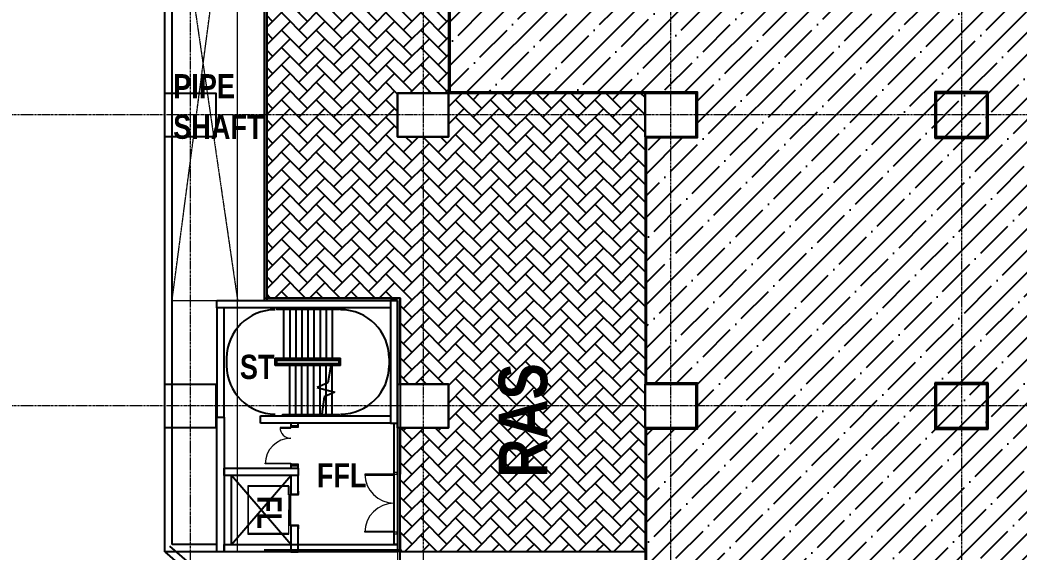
# Model space of a CAD drawing. Extents: x -15449 to 568150, y -1239737 to 53667.
# Drawn here: x 212507 to 253699, y -247823 to -225887 of the extents above; entities that cross this region are included whole.
import ezdxf

# ---------------------------------------------------------------- set-up
doc = ezdxf.new("R2010")
doc.units = 0
doc.header["$LTSCALE"] = 8
doc.linetypes.add('HIDDEN', pattern=[0.375, 0.25, -0.125])
doc.linetypes.add('IDA - Grid Line', pattern=[3500, 2000, -500, 500, -500])
doc.layers.get('0').update_dxf_attribs({"color": 1, "linetype": 'CONTINUOUS'})
for name, color, linetype in [('0-格栅板', 90, 'CONTINUOUS'), ('000_CTCI_CSA', 7, 'CONTINUOUS'), ('高架地板', 241, 'CONTINUOUS')]:
    doc.layers.add(name, color=color, linetype=linetype)
doc.layers.add('A-_ANOTGRID_E', color=7, linetype='CONTINUOUS', lineweight=9)
doc.layers.add('A-_DOOR----_E', color=7, linetype='CONTINUOUS', lineweight=9)
for name, color, linetype, lineweight, true_color in [('A-_RALG----_E1-1', 4, 'CONTINUOUS', 9, 0x00ffff), ('A-_RALG----_E3-1', 4, 'CONTINUOUS', 9, 0x00ffff), ('Block - Cargo Lift_dwg', 7, 'CONTINUOUS', 9, 0x767676)]:
    doc.layers.add(name, color=color, linetype=linetype, lineweight=lineweight, true_color=true_color)
doc.styles.add('Site Area', font='arial.ttf', dxfattribs={"width": 0.8})

# ---------------------------------------------------------------- blocks, each defined once
blk = doc.blocks.new('column grid')
at = {"color": 252, "elevation": 0}
for points in [[(-80254.4, -34338.8), (-78154.4, -34338.8), (-78154.4, -36138.8), (-80254.4, -36138.8)], [(-70654.4, -34339.2), (-68554.4, -34339.2), (-68554.4, -36139.2), (-70654.4, -36139.2)], [(-60454.4, -34338.8), (-58354.4, -34338.8), (-58354.4, -36138.8), (-60454.4, -36138.8)], [(-48454.4, -34339.3), (-46354.4, -34339.3), (-46354.4, -36139.3), (-48454.4, -36139.3)], [(-80254.4, -46338.8), (-78154.4, -46338.8), (-78154.4, -48138.8), (-80254.4, -48138.8)], [(-70654.4, -46339.2), (-68554.4, -46339.2), (-68554.4, -48139.2), (-70654.4, -48139.2)], [(-60454.4, -46338.8), (-58354.4, -46338.8), (-58354.4, -48138.8), (-60454.4, -48138.8)], [(-48454.4, -46339.3), (-46354.4, -46339.3), (-46354.4, -48139.3), (-48454.4, -48139.3)]]:
    blk.add_lwpolyline(points, close=True, dxfattribs=at)
at = {"layer": 'A-_ANOTGRID_E', "color": 8, "linetype": 'IDA - Grid Line', "ltscale": 0.005, "true_color": 0x808080}
for p, q in [((-79204.4, 9427, 0), (-79204.4, -120414.2, 0)), ((-69604.4, 9427, 0), (-69604.4, -120414.2, 0)), ((-59404.4, 9427, 0), (-59404.4, -120414.2, 0)), ((-47404.4, 9427, 0), (-47404.4, -120414.2, 0)), ((29680.4, -35238.8, 0), (-104784.6, -35238.8, 0)), ((29680.4, -47238.8, 0), (-104784.6, -47238.8, 0))]:
    blk.add_line(p, q, dxfattribs=at)
blk = doc.blocks.new('CTCI_Building Footprint and Grid')
at = {"color": 8}
for p, q in [((1909547, -909223, 0), (1909547, -908923, 0)), ((1909547, -908923, 0), (1916697, -908923, 0)), ((1916697, -908923, 0), (1916697, -909223, 0)), ((1916997, -908923, 0), (1916697, -908923, 0)), ((1916697, -908923, 0), (1916697, -913983, 0)), ((1916997, -913983, 0), (1916997, -908923, 0)), ((1909847, -909223, 0), (1909547, -909223, 0)), ((1909547, -909223, 0), (1909547, -913733, 0)), ((1916697, -909223, 0), (1909547, -909223, 0)), ((1909847, -913733, 0), (1909847, -909223, 0)), ((1912297, -909223, 0), (1912297, -909263, 0)), ((1912297, -909303, 0), (1912297, -911303, 0)), ((1912547, -909223, 0), (1912547, -909263, 0)), ((1912547, -909303, 0), (1912547, -911303, 0)), ((1912797, -909223, 0), (1912797, -909263, 0)), ((1912797, -909303, 0), (1912797, -911303, 0)), ((1913047, -909223, 0), (1913047, -909263, 0)), ((1913047, -909303, 0), (1913047, -911303, 0)), ((1913297, -909223, 0), (1913297, -909263, 0)), ((1913297, -909303, 0), (1913297, -911303, 0)), ((1913547, -909223, 0), (1913547, -909263, 0)), ((1913547, -909303, 0), (1913547, -911303, 0)), ((1913797, -909223, 0), (1913797, -909263, 0)), ((1913797, -909303, 0), (1913797, -911303, 0)), ((1914047, -909223, 0), (1914047, -909263, 0)), ((1914047, -909303, 0), (1914047, -911303, 0)), ((1914297, -909223, 0), (1914297, -909263, 0)), ((1914297, -909303, 0), (1914297, -911303, 0)), ((1909947, -911303, 0), (1909947, -911603, 0)), ((1911947, -911303, 0), (1911947, -911603, 0)), ((1911947, -911603, 0), (1911947, -911303, 0)), ((1914647, -911603, 0), (1914647, -911303, 0)), ((1916647, -911303, 0), (1916647, -911603, 0)), ((1912547, -913603, 0), (1912547, -911603, 0)), ((1912797, -913603, 0), (1912797, -911603, 0)), ((1913047, -913603, 0), (1913047, -911603, 0)), ((1913297, -913603, 0), (1913297, -911603, 0)), ((1913547, -913603, 0), (1913547, -911603, 0)), ((1913797, -913603, 0), (1913797, -911603, 0)), ((1914047, -913603, 0), (1914047, -911603, 0)), ((1914248, -911603, 0), (1914124, -912313, 0)), ((1914297, -913603, 0), (1914297, -911603, 0)), ((1914124, -912313, 0), (1913685, -912506, 0)), ((1913685, -912506, 0), (1914409, -912700, 0)), ((1913797, -912536, 0), (1913797, -912457, 0)), ((1914409, -912700, 0), (1913969, -912893, 0)), ((1914047, -912859, 0), (1914047, -912603, 0)), ((1914297, -912749, 0), (1914297, -912670, 0)), ((1913969, -912893, 0), (1913867, -913603, 0)), ((1912547, -913683, 0), (1912547, -913643, 0)), ((1912797, -913683, 0), (1912797, -913643, 0)), ((1913047, -913683, 0), (1913047, -913643, 0)), ((1913297, -913683, 0), (1913297, -913643, 0)), ((1913547, -913683, 0), (1913547, -913643, 0)), ((1913797, -913683, 0), (1913797, -913643, 0)), ((1913857, -913643, 0), (1913846, -913683, 0)), ((1914047, -913683, 0), (1914047, -913643, 0)), ((1914297, -913683, 0), (1914297, -913643, 0)), ((1909547, -913733, 0), (1909847, -913733, 0)), ((1911347, -913983, 0), (1911347, -913683, 0)), ((1911347, -913683, 0), (1916697, -913683, 0)), ((1916697, -913983, 0), (1911347, -913983, 0)), ((1912897, -913983, 0), (1912597, -913983, 0)), ((1912597, -913983, 0), (1912597, -914083, 0)), ((1912897, -914083, 0), (1912897, -913983, 0)), ((1916697, -913683, 0), (1916697, -913983, 0)), ((1916697, -913983, 0), (1916997, -913983, 0)), ((1916847, -918983, 0), (1916847, -913983, 0)), ((1916847, -913983, 0), (1916997, -913983, 0)), ((1916997, -913983, 0), (1916997, -918983, 0)), ((1912597, -914083, 0), (1912897, -914083, 0)), ((1909847, -916133, 0), (1909847, -915833, 0)), ((1909847, -915833, 0), (1912897, -915833, 0)), ((1912897, -915733, 0), (1912597, -915733, 0)), ((1912597, -915733, 0), (1912597, -915833, 0)), ((1912597, -915833, 0), (1912897, -915833, 0)), ((1912897, -915833, 0), (1912897, -915733, 0)), ((1912897, -915833, 0), (1912897, -916133, 0)), ((1909847, -916133, 0), (1909847, -918983, 0)), ((1910147, -916133, 0), (1909847, -916133, 0)), ((1912897, -916133, 0), (1909847, -916133, 0)), ((1912597, -918983, 0), (1910147, -916133, 0)), ((1910147, -918983, 0), (1912597, -916133, 0)), ((1910147, -918983, 0), (1910147, -916133, 0)), ((1912597, -916133, 0), (1912597, -916908, 0)), ((1912897, -916133, 0), (1912597, -916133, 0)), ((1912897, -916908, 0), (1912897, -916133, 0)), ((1912597, -916908, 0), (1912897, -916908, 0)), ((1912597, -918208, 0), (1912597, -919283, 0)), ((1912897, -918208, 0), (1912597, -918208, 0)), ((1912897, -919283, 0), (1912897, -918208, 0)), ((1909847, -918983, 0), (1910147, -918983, 0)), ((1909847, -919283, 0), (1909847, -918983, 0)), ((1909847, -918983, 0), (1912596, -918983, 0)), ((1909847, -919283, 0), (1909847, -918983, 0)), ((1909847, -918983, 0), (1916997, -918983, 0)), ((1912596, -918983, 0), (1912596, -919283, 0)), ((1916997, -918983, 0), (1916847, -918983, 0)), ((1916997, -918983, 0), (1916997, -919283, 0)), ((1912596, -919283, 0), (1909847, -919283, 0)), ((1916997, -919283, 0), (1909847, -919283, 0)), ((1912597, -919283, 0), (1912897, -919283, 0))]:
    blk.add_line(p, q, dxfattribs=at)
for centre, start, end in [((1911947, -911303, 0), 90, 180), ((1914647, -911303, 0), 0, 90), ((1911947, -911603, 0), 180, 270), ((1914647, -911603, 0), 270, 0)]:
    blk.add_arc(centre, 2000, start, end, dxfattribs=at)
at = {"layer": '000_CTCI_CSA', "color": 8}
for p, q in [((1907397, -919283, 0), (1907397, -876372, 0)), ((1907697, -918983, 0), (1907697, -876672, 0)), ((1909547, -918983, 0), (1907697, -918983, 0)), ((1909547, -919283, 0), (1907397, -919283, 0))]:
    blk.add_line(p, q, dxfattribs=at)
at = {"layer": '000_CTCI_CSA', "color": 8, "ltscale": 0.1}
for p, q in [((1909547, -913733, 0), (1909847, -913733, 0)), ((1909547, -919283, 0), (1909547, -913733, 0)), ((1909847, -913733, 0), (1909847, -919283, 0)), ((1907397, -919283, 0), (1927196, -936373, 0)), ((1907593, -919055, 0), (1927654, -936372, 0)), ((1909847, -919283, 0), (1909547, -919283, 0))]:
    blk.add_line(p, q, dxfattribs=at)
at = {"layer": 'A-_DOOR----_E', "color": 8}
for p, q in [((1912597, -914153, 0), (1912147, -914153, 0)), ((1912147, -914153, 0), (1912147, -914185, 0)), ((1912147, -914185, 0), (1912597, -914185, 0)), ((1912597, -914083, 0), (1912897, -914083, 0)), ((1912597, -914153, 0), (1912597, -914083, 0)), ((1912597, -914185, 0), (1912597, -914153, 0)), ((1912897, -914153, 0), (1912597, -914153, 0)), ((1912897, -914083, 0), (1912897, -914153, 0)), ((1911537, -915631, 0), (1912597, -915631, 0)), ((1911537, -915663, 0), (1911537, -915631, 0)), ((1912597, -915663, 0), (1911537, -915663, 0)), ((1912597, -915631, 0), (1912597, -915663, 0)), ((1912597, -915663, 0), (1912897, -915663, 0)), ((1912597, -915733, 0), (1912597, -915663, 0)), ((1912897, -915663, 0), (1912897, -915733, 0)), ((1912897, -915733, 0), (1912597, -915733, 0)), ((1916847, -916078, 0), (1915647, -916078, 0)), ((1915647, -916078, 0), (1915647, -916123, 0)), ((1916847, -916018, 0), (1916847, -916078, 0)), ((1916972, -916018, 0), (1916847, -916018, 0)), ((1916847, -916123, 0), (1916847, -916078, 0)), ((1916847, -916078, 0), (1916972, -916078, 0)), ((1916972, -916078, 0), (1916972, -916018, 0)), ((1915647, -916123, 0), (1916847, -916123, 0)), ((1910817, -916558, 0), (1910817, -918558, 0)), ((1912517, -916558, 0), (1910817, -916558, 0)), ((1910842, -918533, 0), (1910842, -916583, 0)), ((1910842, -916583, 0), (1912492, -916583, 0)), ((1912492, -916928, 0), (1912492, -916583, 0)), ((1912517, -916928, 0), (1912492, -916928, 0)), ((1912517, -916928, 0), (1912517, -916558, 0)), ((1912517, -916583, 0), (1912517, -916928, 0)), ((1912517, -916908, 0), (1912517, -917558, 0)), ((1912542, -917558, 0), (1912542, -916908, 0)), ((1912557, -917556, 0), (1912557, -916908, 0)), ((1912592, -916828, 0), (1912582, -916828, 0)), ((1912582, -916828, 0), (1912582, -918288, 0)), ((1912582, -916908, 0), (1912582, -917556, 0)), ((1912597, -916828, 0), (1912592, -916828, 0)), ((1912592, -916828, 0), (1912592, -916928, 0)), ((1912592, -916928, 0), (1912912, -916928, 0)), ((1912597, -918188, 0), (1912597, -916928, 0)), ((1912912, -916778, 0), (1912897, -916778, 0)), ((1912897, -916778, 0), (1912912, -916778, 0)), ((1912917, -916923, 0), (1912917, -916783, 0)), ((1912517, -918208, 0), (1912517, -917558, 0)), ((1912542, -917558, 0), (1912542, -918208, 0)), ((1912557, -918208, 0), (1912557, -917560, 0)), ((1912582, -917560, 0), (1912582, -918208, 0)), ((1910817, -918558, 0), (1912517, -918558, 0)), ((1912492, -918533, 0), (1910842, -918533, 0)), ((1912492, -918188, 0), (1912492, -918533, 0)), ((1912517, -918188, 0), (1912492, -918188, 0)), ((1912517, -918558, 0), (1912517, -918188, 0)), ((1912582, -918288, 0), (1912592, -918288, 0)), ((1912912, -918188, 0), (1912592, -918188, 0)), ((1912592, -918188, 0), (1912592, -918288, 0)), ((1912592, -918288, 0), (1912597, -918288, 0)), ((1912897, -918338, 0), (1912912, -918338, 0)), ((1912912, -918338, 0), (1912897, -918338, 0)), ((1912917, -918333, 0), (1912917, -918193, 0)), ((1915647, -918433, 0), (1916847, -918433, 0)), ((1915647, -918478, 0), (1915647, -918433, 0)), ((1916847, -918478, 0), (1915647, -918478, 0)), ((1916847, -918433, 0), (1916847, -918478, 0)), ((1916847, -918478, 0), (1916847, -918538, 0)), ((1916972, -918478, 0), (1916847, -918478, 0)), ((1916847, -918538, 0), (1916972, -918538, 0)), ((1916972, -918538, 0), (1916972, -918478, 0))]:
    blk.add_line(p, q, dxfattribs=at)
for centre, radius, start, end in [((1912597, -914153, 0), 450, 180, 270), ((1912597, -914153, 0), 450, 180, 270), ((1912597, -915663, 0), 1060, 90, 180), ((1912597, -915663, 0), 1060, 90, 180), ((1916847, -916078, 0), 1200, 180, 270), ((1916847, -916078, 0), 1200, 180, 270), ((1912912, -916783, 0), 5, 0, 90), ((1912912, -916783, 0), 5, 15, 90), ((1912912, -916923, 0), 5, 270, 0), ((1916847, -918478, 0), 1200, 90, 180), ((1916847, -918478, 0), 1200, 90, 180), ((1912912, -918193, 0), 5, 0, 90), ((1912912, -918333, 0), 5, 270, 0), ((1912912, -918333, 0), 5, 270, 345)]:
    blk.add_arc(centre, radius, start, end, dxfattribs=at)
at = {"layer": 'A-_RALG----_E1-1', "color": 8}
for p, q in [((1911998, -909263, 0), (1911998, -909303, 0)), ((1912298, -909263, 0), (1911998, -909263, 0)), ((1912298, -909303, 0), (1911998, -909303, 0)), ((1914548, -909263, 0), (1912298, -909263, 0)), ((1914548, -909303, 0), (1912298, -909303, 0)), ((1914598, -909263, 0), (1914548, -909263, 0)), ((1914598, -909303, 0), (1914548, -909303, 0)), ((1914598, -909263, 0), (1914598, -909303, 0)), ((1911977, -911333, 0), (1912297, -911333, 0)), ((1911977, -911573, 0), (1911977, -911333, 0)), ((1911977, -911333, 0), (1911977, -911573, 0)), ((1912297, -911333, 0), (1911977, -911333, 0)), ((1911977, -911333, 0), (1912297, -911333, 0)), ((1911977, -911573, 0), (1911977, -911333, 0)), ((1911977, -911333, 0), (1911977, -911573, 0)), ((1912297, -911333, 0), (1911977, -911333, 0)), ((1912297, -911573, 0), (1911977, -911573, 0)), ((1911977, -911573, 0), (1912297, -911573, 0)), ((1912297, -911573, 0), (1911977, -911573, 0)), ((1911977, -911573, 0), (1912297, -911573, 0)), ((1912297, -911373, 0), (1912017, -911373, 0)), ((1912017, -911373, 0), (1912017, -911533, 0)), ((1912017, -911373, 0), (1912017, -911533, 0)), ((1912297, -911373, 0), (1912017, -911373, 0)), ((1912297, -911373, 0), (1912017, -911373, 0)), ((1912017, -911373, 0), (1912017, -911533, 0)), ((1912017, -911373, 0), (1912017, -911533, 0)), ((1912297, -911373, 0), (1912017, -911373, 0)), ((1912017, -911533, 0), (1912297, -911533, 0)), ((1912017, -911533, 0), (1912297, -911533, 0)), ((1912017, -911533, 0), (1912297, -911533, 0)), ((1912017, -911533, 0), (1912297, -911533, 0)), ((1912297, -911333, 0), (1914285, -911333, 0)), ((1912297, -911333, 0), (1912297, -911373, 0)), ((1914547, -911333, 0), (1912297, -911333, 0)), ((1912297, -911333, 0), (1912297, -911373, 0)), ((1912297, -911333, 0), (1912297, -911373, 0)), ((1912297, -911358, 0), (1912297, -911353, 0)), ((1912297, -911358, 0), (1912297, -911353, 0)), ((1914285, -911373, 0), (1912297, -911373, 0)), ((1914547, -911373, 0), (1912297, -911373, 0)), ((1912297, -911533, 0), (1914248, -911533, 0)), ((1912297, -911533, 0), (1914248, -911533, 0)), ((1912297, -911573, 0), (1914248, -911573, 0)), ((1912297, -911573, 0), (1914248, -911573, 0)), ((1912303, -911533, 0), (1912689, -911533, 0)), ((1912303, -911533, 0), (1912689, -911533, 0)), ((1912689, -911573, 0), (1912303, -911573, 0)), ((1912689, -911573, 0), (1912303, -911573, 0)), ((1912654, -911555, 0), (1912654, -911551, 0)), ((1912654, -911555, 0), (1912654, -911551, 0)), ((1914248, -911533, 0), (1914297, -911533, 0)), ((1914248, -911533, 0), (1914297, -911533, 0)), ((1914248, -911533, 0), (1914248, -911573, 0)), ((1914248, -911533, 0), (1914248, -911573, 0)), ((1914297, -911573, 0), (1914248, -911573, 0)), ((1914248, -911573, 0), (1914297, -911573, 0)), ((1914285, -911333, 0), (1914541, -911333, 0)), ((1914541, -911373, 0), (1914285, -911373, 0)), ((1914297, -911573, 0), (1914297, -911533, 0)), ((1914297, -911533, 0), (1914577, -911533, 0)), ((1914297, -911573, 0), (1914297, -911533, 0)), ((1914297, -911533, 0), (1914577, -911533, 0)), ((1914297, -911553, 0), (1914297, -911558, 0)), ((1914617, -911573, 0), (1914297, -911573, 0)), ((1914297, -911573, 0), (1914617, -911573, 0)), ((1914546, -911333, 0), (1914617, -911333, 0)), ((1914577, -911373, 0), (1914546, -911373, 0)), ((1914617, -911333, 0), (1914547, -911333, 0)), ((1914577, -911373, 0), (1914547, -911373, 0)), ((1914577, -911533, 0), (1914577, -911373, 0)), ((1914577, -911533, 0), (1914577, -911373, 0)), ((1914617, -911333, 0), (1914617, -911573, 0)), ((1914617, -911573, 0), (1914617, -911333, 0)), ((1912247, -913643, 0), (1912247, -913603, 0)), ((1912247, -913603, 0), (1912297, -913603, 0)), ((1912247, -913643, 0), (1912297, -913643, 0)), ((1912297, -913603, 0), (1913867, -913603, 0)), ((1912297, -913643, 0), (1913857, -913643, 0)), ((1913867, -913603, 0), (1913857, -913643, 0)), ((1913857, -913643, 0), (1914297, -913643, 0)), ((1913867, -913603, 0), (1914297, -913603, 0)), ((1914297, -913603, 0), (1914597, -913603, 0)), ((1914297, -913643, 0), (1914597, -913643, 0)), ((1914597, -913643, 0), (1914597, -913603, 0))]:
    blk.add_line(p, q, dxfattribs=at)
for points in [[(1911997, -911353, 0), (1911996, -911352, 0), (1911996, -911352, 0), (1911994, -911350, 0), (1911993, -911349, 0), (1911992, -911348, 0), (1911992, -911348, 0)], [(1911997, -911353, 0), (1911996, -911352, 0), (1911996, -911352, 0), (1911994, -911350, 0), (1911993, -911349, 0), (1911992, -911348, 0), (1911992, -911348, 0)], [(1911997, -911553, 0), (1911996, -911553, 0), (1911996, -911554, 0), (1911994, -911556, 0), (1911993, -911557, 0), (1911992, -911558, 0), (1911992, -911558, 0)], [(1911997, -911553, 0), (1911996, -911553, 0), (1911996, -911554, 0), (1911994, -911556, 0), (1911993, -911557, 0), (1911992, -911558, 0), (1911992, -911558, 0)], [(1912297, -911553, 0), (1912297, -911555, 0), (1912297, -911556, 0), (1912297, -911558, 0)], [(1912297, -911553, 0), (1912297, -911555, 0), (1912297, -911556, 0), (1912297, -911558, 0)], [(1914547, -911358, 0), (1914547, -911356, 0), (1914547, -911355, 0), (1914547, -911353, 0)], [(1914592, -911358, 0), (1914592, -911358, 0), (1914593, -911357, 0), (1914594, -911356, 0), (1914596, -911354, 0), (1914596, -911353, 0), (1914597, -911353, 0)], [(1914597, -911553, 0), (1914596, -911552, 0), (1914596, -911552, 0), (1914594, -911550, 0), (1914593, -911549, 0), (1914592, -911548, 0), (1914592, -911548, 0)]]:
    blk.add_open_spline(points, degree=3, dxfattribs=at)
at = {"layer": 'A-_RALG----_E3-1', "color": 8}
for p, q in [((1911947, -911303, 0), (1911947, -911603, 0)), ((1912297, -911303, 0), (1911947, -911303, 0)), ((1911947, -911303, 0), (1911947, -911603, 0)), ((1912297, -911303, 0), (1911947, -911303, 0)), ((1911972, -911328, 0), (1911972, -911578, 0)), ((1912297, -911328, 0), (1911972, -911328, 0)), ((1911972, -911328, 0), (1911972, -911578, 0)), ((1912297, -911328, 0), (1911972, -911328, 0)), ((1911972, -911578, 0), (1912297, -911578, 0)), ((1911972, -911578, 0), (1912297, -911578, 0)), ((1912022, -911378, 0), (1912022, -911528, 0)), ((1912297, -911378, 0), (1912022, -911378, 0)), ((1912022, -911378, 0), (1912022, -911528, 0)), ((1912297, -911378, 0), (1912022, -911378, 0)), ((1912297, -911403, 0), (1912022, -911403, 0)), ((1912297, -911403, 0), (1912022, -911403, 0)), ((1912022, -911503, 0), (1912297, -911503, 0)), ((1912022, -911503, 0), (1912297, -911503, 0)), ((1912022, -911528, 0), (1912297, -911528, 0)), ((1912022, -911528, 0), (1912297, -911528, 0)), ((1912297, -911303, 0), (1912297, -911328, 0)), ((1914297, -911303, 0), (1912297, -911303, 0)), ((1912297, -911328, 0), (1912297, -911303, 0)), ((1912297, -911328, 0), (1912297, -911303, 0)), ((1912297, -911328, 0), (1912297, -911333, 0)), ((1914297, -911328, 0), (1912297, -911328, 0)), ((1912297, -911333, 0), (1912297, -911328, 0)), ((1912297, -911333, 0), (1912297, -911328, 0)), ((1912297, -911373, 0), (1912297, -911378, 0)), ((1912297, -911378, 0), (1912297, -911373, 0)), ((1912297, -911378, 0), (1912297, -911373, 0)), ((1912297, -911378, 0), (1912297, -911403, 0)), ((1914297, -911378, 0), (1912297, -911378, 0)), ((1912297, -911403, 0), (1912297, -911378, 0)), ((1912297, -911403, 0), (1912297, -911378, 0)), ((1914297, -911403, 0), (1912297, -911403, 0)), ((1912297, -911503, 0), (1914248, -911503, 0)), ((1912297, -911503, 0), (1914248, -911503, 0)), ((1912297, -911528, 0), (1914248, -911528, 0)), ((1912297, -911528, 0), (1914248, -911528, 0)), ((1912297, -911578, 0), (1914248, -911578, 0)), ((1912297, -911578, 0), (1914248, -911578, 0)), ((1914248, -911503, 0), (1914297, -911503, 0)), ((1914248, -911503, 0), (1914248, -911528, 0)), ((1914248, -911503, 0), (1914248, -911528, 0)), ((1914248, -911528, 0), (1914297, -911528, 0)), ((1914248, -911528, 0), (1914248, -911533, 0)), ((1914248, -911528, 0), (1914248, -911533, 0)), ((1914248, -911528, 0), (1914248, -911533, 0)), ((1914248, -911528, 0), (1914248, -911533, 0)), ((1914248, -911528, 0), (1914248, -911533, 0)), ((1914248, -911528, 0), (1914248, -911533, 0)), ((1914248, -911573, 0), (1914248, -911578, 0)), ((1914248, -911573, 0), (1914248, -911578, 0)), ((1914248, -911573, 0), (1914248, -911578, 0)), ((1914248, -911573, 0), (1914248, -911578, 0)), ((1914248, -911573, 0), (1914248, -911578, 0)), ((1914248, -911573, 0), (1914248, -911578, 0)), ((1914248, -911578, 0), (1914297, -911578, 0)), ((1914248, -911578, 0), (1914248, -911603, 0)), ((1914248, -911578, 0), (1914248, -911603, 0)), ((1914547, -911303, 0), (1914297, -911303, 0)), ((1914547, -911328, 0), (1914297, -911328, 0)), ((1914547, -911378, 0), (1914297, -911378, 0)), ((1914547, -911403, 0), (1914297, -911403, 0)), ((1914297, -911528, 0), (1914297, -911503, 0)), ((1914297, -911503, 0), (1914297, -911528, 0)), ((1914297, -911503, 0), (1914572, -911503, 0)), ((1914297, -911533, 0), (1914297, -911528, 0)), ((1914297, -911528, 0), (1914297, -911533, 0)), ((1914297, -911528, 0), (1914572, -911528, 0)), ((1914297, -911578, 0), (1914297, -911573, 0)), ((1914297, -911573, 0), (1914297, -911578, 0)), ((1914297, -911603, 0), (1914297, -911578, 0)), ((1914297, -911578, 0), (1914297, -911603, 0)), ((1914297, -911578, 0), (1914622, -911578, 0)), ((1914647, -911303, 0), (1914547, -911303, 0)), ((1914622, -911328, 0), (1914547, -911328, 0)), ((1914572, -911378, 0), (1914547, -911378, 0)), ((1914572, -911403, 0), (1914547, -911403, 0)), ((1914572, -911528, 0), (1914572, -911378, 0)), ((1914622, -911578, 0), (1914622, -911328, 0)), ((1914647, -911603, 0), (1914647, -911303, 0)), ((1911947, -911603, 0), (1912297, -911603, 0)), ((1911947, -911603, 0), (1912297, -911603, 0)), ((1912297, -911603, 0), (1914248, -911603, 0)), ((1912297, -911603, 0), (1914248, -911603, 0)), ((1914248, -911603, 0), (1914297, -911603, 0)), ((1914297, -911603, 0), (1914647, -911603, 0))]:
    blk.add_line(p, q, dxfattribs=at)
at = {"color": 252}
blk.add_blockref('column grid', (1987651, -866033, 0), dxfattribs=at)
at = {"color": 252, "char_height": 1000, "attachment_point": 7, "style": 'Site Area'}
for s, width, insert in [('{\\fArial|b1|i0|c0|p34;ST}', 1593.12, (1910491, -912173, 0)), ('{\\fArial|b1|i0|c0|p34;FFL}', 3027.31, (1913664, -916631, 0))]:
    blk.add_mtext_dynamic_manual_height_columns(s, width=width, gutter_width=24255, heights=[0], dxfattribs=dict(at, insert=insert))
at = {"color": 252, "insert": (1912210, -918343, 0), "char_height": 1000, "attachment_point": 3, "rotation": 270, "style": 'Site Area'}
blk.add_mtext_dynamic_manual_height_columns('{\\fArial|b1|i0|c0|p34;FL}', width=1559.35, gutter_width=24255, heights=[0], dxfattribs=at)

msp = doc.modelspace()

# ---------------------------------------------------------------- hatches: boundary and pattern name
at = {"layer": '0-格栅板'}
h = msp.add_hatch(dxfattribs=at)
h.set_pattern_fill('AR-HBONE', color=256, scale=5)
h.set_pattern_definition([(45, (71696.9, 0.1), (0, 718.4205), [1524, -508]), (135, (72056.13, 359.3), (7e-14, 718.4205), [1524, -508])])
h.paths.add_polyline_path([(230178.0661, -218702.5077), (228078.3032, -218702.5077), (228078.3032, -216902.5077), (230178.3032, -216902.5077), (230178.3032, -209720.3526), (218578.3193, -209720.3526), (218578.3193, -216802.0172), (222678.4469, -216800.4112), (222678.3021, -237353.1592), (228177.8566, -237353.1979), (228177.8566, -240902.5077), (230178.3032, -240902.5077), (230178.3032, -242702.5077), (228178.3331, -242702.5077), (228178.3629, -247812.9426), (238278.2405, -247812.9424), (238278.3032, -228902.4489), (230178.3032, -228902.4489), (230178.3032, -230702.5077), (228078.3032, -230702.5077), (228078.3032, -228902.4489), (230177.8563, -228902.4489)])
at = {"layer": '高架地板'}
h = msp.add_hatch(dxfattribs=at)
h.set_pattern_fill('ANSI35', color=4, scale=200)
h.paths.add_polyline_path([(286227.9329, -236052.1709), (276328.3145, -236052.1709), (276328.3145, -231052.1709), (274228.3145, -231052.1709), (274228.3145, -228852.1709), (276328.3145, -228852.1709), (276328.3145, -218752.1709), (274228.3145, -218752.1709), (274228.3145, -216852.1709), (276328.3145, -216852.1709), (276328.3145, -206752.1709), (274228.3145, -206752.1709), (274228.3145, -205002.5644), (264428.3145, -205002.5644), (264428.3145, -206752.8143), (262228.3145, -206752.8143), (262228.3145, -205002.5644), (252428.3145, -205002.5644), (252428.3145, -206752.7469), (250228.3145, -206752.7469), (250228.3145, -205002.5644), (240428.3145, -205002.5644), (240428.3145, -206752.1709), (238228.3145, -206752.1709), (238228.3145, -205002.1718), (230228.3145, -205002.1718), (230228.3145, -228852.1709), (240428.3145, -228852.1709), (240428.3145, -230752.1709), (238328.3145, -230752.1709), (238328.3145, -240852.1709), (240428.3145, -240852.1709), (240428.3145, -242752.1709), (238328.3145, -242752.1709), (238328.3145, -252852.1709), (252428.3145, -252852.1709), (252428.3145, -254752.7469), (250328.3145, -254752.7469), (250328.3193, -264852.1709), (252428.3145, -264852.1709), (252428.3145, -266752.7469), (250328.3145, -266752.7469), (250328.3145, -276851.7783), (252428.3145, -276851.7783), (252428.3145, -278752.7469), (250278.3145, -278752.7469), (250278.3145, -286302.7469), (258678.1767, -286302.7469), (258678.1767, -288852.8143), (258678.1767, -290902.955), (262228.3145, -290902.955), (262228.3145, -288852.8143), (264428.3145, -288852.8143), (264428.3145, -290753.3903), (262378.3145, -290753.3903), (262378.3145, -296952.7469), (264428.3145, -296952.7469), (264428.3145, -298402.1705), (274228.3145, -298402.1705), (274228.3145, -296952.7469), (276428.3145, -296952.7469), (276428.3145, -298402.1703), (286228.3145, -298402.1703), (286228.3145, -296952.7469), (288428.3145, -296952.7469), (288428.3145, -298402.1705), (295828.3144, -298402.1563), (295828.3116, -296951.6196), (297877.8668, -296951.6196), (297877.8668, -290752.1709), (295885.4125, -290752.1709), (295828.4553, -271253.8076), (286227.9329, -271252.1623)])

# ---------------------------------------------------------------- linework, layer by layer
at = {"layer": '0-格栅板', "lineweight": -3, "elevation": 0}
msp.add_lwpolyline([(218575.0807, -209720.3526), (230178.3032, -209720.3526), (230178.3032, -216902.5077), (228078.3032, -216902.5077), (228078.3032, -218702.5077), (230178.0661, -218702.5077), (230177.8563, -228902.4489), (228078.3032, -228902.4489), (228078.3032, -230702.5077), (230178.3032, -230702.5077), (230178.3032, -230702.5077), (230178.3032, -228902.4489), (238278.3032, -228902.4489), (238278.2405, -247812.9424), (228178.3629, -247812.9426), (228178.3331, -242702.5077), (230178.3032, -242702.5077), (230178.3032, -240902.5077), (228177.8566, -240902.5077), (228177.8566, -237353.1979), (222678.3021, -237353.1592), (222678.4469, -216800.4112), (218578.3193, -216802.0172), (218578.3193, -209720.3526)], dxfattribs=at)
at = {"layer": 'Block - Cargo Lift_dwg', "lineweight": -3}
for p, q in [((230177.8676, -209675.4624, 0), (230178.3145, -228902.1709, 0)), ((230227.8676, -209675.4613, 0), (230228.3133, -228852.1709, 0)), ((222578.4575, -216900.5649, 0), (222578.3127, -237453.3125, 0)), ((222678.4582, -216800.5257, 0), (222678.3127, -237453.3132, 0)), ((230178.3145, -228902.1709, 0), (240378.3145, -228902.1709, 0)), ((230228.3133, -228852.1709, 0), (240428.3145, -228852.1709, 0)), ((240378.3145, -228902.1709, 0), (240378.3145, -230702.1709, 0)), ((240428.3145, -228852.1709, 0), (240428.3145, -230752.1709, 0)), ((252428.3145, -228852.1709, 0), (250228.3145, -228852.1709, 0)), ((250228.3145, -228852.1709, 0), (250228.3145, -230752.7469, 0)), ((252378.3145, -228902.1709, 0), (250278.3145, -228902.1709, 0)), ((250278.3145, -228902.1709, 0), (250278.3145, -230702.7469, 0)), ((252378.3145, -230702.7469, 0), (252378.3145, -228902.1709, 0)), ((252428.3145, -230752.7469, 0), (252428.3145, -228852.1709, 0)), ((240378.3145, -230702.1709, 0), (238278.3145, -230702.1709, 0)), ((238278.3145, -230702.1709, 0), (238278.3145, -240902.1709, 0)), ((240428.3145, -230752.1709, 0), (238328.3145, -230752.1709, 0)), ((238328.3145, -230752.1709, 0), (238328.3145, -240902.1709, 0)), ((250228.3145, -230752.7469, 0), (252428.3145, -230752.7469, 0)), ((250278.3145, -230702.7469, 0), (252378.3145, -230702.7469, 0)), ((222578.313, -237353.3125, 0), (228177.8679, -237353.3125, 0)), ((222578.313, -237453.3125, 0), (228077.8679, -237453.3125, 0)), ((228077.8679, -237453.3125, 0), (228077.8679, -244608.4062, 0)), ((228177.8679, -237353.3125, 0), (228177.8679, -244608.4062, 0)), ((238328.3145, -240852.1709, 0), (240428.3145, -240852.1709, 0)), ((238328.3145, -240902.1709, 0), (240378.3145, -240902.1709, 0)), ((240378.3145, -240902.1709, 0), (240378.3145, -242702.1709, 0)), ((240428.3145, -240852.1709, 0), (240428.3145, -242752.1709, 0)), ((252428.3145, -240852.1709, 0), (250228.3145, -240852.1709, 0)), ((250228.3145, -240852.1709, 0), (250228.3145, -242752.7469, 0)), ((252378.3145, -240902.1709, 0), (250278.3145, -240902.1709, 0)), ((250278.3145, -240902.1709, 0), (250278.3145, -242702.7469, 0)), ((252378.3145, -242702.7469, 0), (252378.3145, -240902.1709, 0)), ((252428.3145, -242752.7469, 0), (252428.3145, -240852.1709, 0)), ((238278.3145, -242702.1709, 0), (238278.3145, -252902.1709, 0)), ((240378.3145, -242702.1709, 0), (238278.3145, -242702.1709, 0)), ((240428.3145, -242752.1709, 0), (238278.3145, -242752.1709, 0)), ((238328.3145, -242702.1709, 0), (238328.3145, -252852.1709, 0)), ((250228.3145, -242752.7469, 0), (252428.3145, -242752.7469, 0)), ((250278.3145, -242702.7469, 0), (252378.3145, -242702.7469, 0)), ((228078.3106, -247068.3892, 0), (228078.3444, -247782.428, 0)), ((228178.3106, -247068.3844, 0), (228178.3444, -247782.4233, 0)), ((222569.4639, -247732.0926, 0), (228169.0189, -247732.0926, 0)), ((238278.2518, -247813.0569, 0), (228168.8675, -247813.0569, 0)), ((228169.0189, -247732.0926, 0), (228169.0189, -248889.6338, 0))]:
    msp.add_line(p, q, dxfattribs=at)
at = {"layer": 'Block - Cargo Lift_dwg', "color": 8, "linetype": 'HIDDEN', "ltscale": 10, "true_color": 0x808080}
for p, q in [((218478.3145, -216902.5624, 0), (221478.6723, -237452.8605, 0)), ((218778.4165, -237453.3109, 0), (221478.2966, -216902.5624, 0))]:
    msp.add_line(p, q, dxfattribs=at)
at = {"layer": 'Block - Cargo Lift_dwg', "color": 8, "true_color": 0x808080}
msp.add_line((230177.8676, -228902.5634, 0), (235577.4226, -228902.5634, 0), dxfattribs=at)
at = {"layer": 'Block - Cargo Lift_dwg', "color": 8, "ltscale": 0.1, "true_color": 0x808080, "elevation": 0}
for points in [[(230178.3145, -228902.6222), (230178.3145, -205202.2366), (276378.3145, -205202.496), (276377.8676, -236002.5634), (286277.8676, -236002.5634), (286277.8676, -271202.5634), (295877.8648, -271202.5634), (295877.8475, -291002.1708), (295878.3144, -291008.8377), (295878.3145, -298502.1705), (250278.3145, -298502.1705), (250278.3145, -252902.7469), (238278.3145, -252902.1709), (238277.8676, -228902.5634), (230177.8676, -228902.5634)], [(218937.6911, -247813.0553), (228078.3106, -247813.0577), (228077.8676, -255702.4585), (218937.6911, -247813.0553)]]:
    msp.add_lwpolyline(points, dxfattribs=at)
at = {"layer": 'Block - Cargo Lift_dwg', "color": 8, "true_color": 0x808080, "elevation": 0}
msp.add_lwpolyline([(222578.3127, -216900.565), (222578.3123, -237453.3125), (228077.8672, -237453.3125), (228077.8676, -255702.4585), (238736.0877, -264902.1709), (240377.8676, -264902.5644), (240378.191, -285752.4673), (250277.753, -285752.4653), (250277.8676, -255002.5634), (250277.8676, -252902.5634), (238277.8676, -252902.5634), (238277.8676, -228902.5634), (230177.8676, -228902.5634), (230177.8676, -209675.4624), (218478.3276, -209720.4671), (218478.3487, -216902.5581), (222578.3127, -216900.565), (222578.3127, -216900.565)], dxfattribs=at)
for points in [[(221478.2966, -216902.1709), (218478.2966, -216902.1709), (218478.297, -247812.5674), (221478.297, -247812.5674)], [(221478.2966, -216902.5624), (218778.3841, -216902.5615), (218778.3845, -237453.3109), (221478.297, -237453.3119)]]:
    msp.add_lwpolyline(points, close=True, dxfattribs=at)
at = {"layer": 'Block - Cargo Lift_dwg', "color": 8, "linetype": 'HIDDEN', "ltscale": 10, "true_color": 0x808080, "elevation": 0}
msp.add_lwpolyline([(238278.2518, -247812.9981), (228077.8675, -247813.0577), (228077.8675, -251263.0577), (238278.2518, -251262.9981)], close=True, dxfattribs=at)
at = {"layer": '高架地板', "color": 4, "lineweight": -3, "elevation": 0}
msp.add_lwpolyline([(230228.3145, -205002.1718), (230228.3145, -228852.1709), (240428.3145, -228852.1709), (240428.3145, -230752.1709), (238328.3145, -230752.1709), (238328.3145, -240852.1709), (240428.3145, -240852.1709), (240428.3145, -242752.1709), (238328.3145, -242752.1709), (238328.3145, -252852.1709), (252428.3145, -252852.1709), (252428.3145, -254752.7469), (250328.3145, -254752.7469), (250328.3193, -264852.1709), (252428.3145, -264852.1709), (252428.3145, -266752.7469), (250328.3145, -266752.7469), (250328.3145, -276851.7783), (252428.3145, -276851.7783), (252428.3145, -278752.7469), (250278.3145, -278752.7469), (250278.3145, -286302.7469), (258678.1767, -286302.7469)], dxfattribs=at)

# ---------------------------------------------------------------- block references
at = {"layer": '000_CTCI_CSA', "color": 2}
msp.add_blockref('CTCI_Building Footprint and Grid', (-1688918.33, 671469.6085, 0), dxfattribs=at)

# ---------------------------------------------------------------- texts
at = {"layer": 'Block - Cargo Lift_dwg', "color": 8, "true_color": 0x808080, "insert": (218823.4841, -228120.3362, 0), "char_height": 1000, "attachment_point": 1, "style": 'Site Area'}
msp.add_mtext_dynamic_manual_height_columns('{\\fArial|b1|i0|c0|p34;PIPE SHAFT}', width=3359.303324, gutter_width=24254.764, heights=[0], dxfattribs=at)
at = {"layer": 'Block - Cargo Lift_dwg', "color": 8, "true_color": 0x808080, "insert": (232246.5602, -244761.1815, 0), "char_height": 2000, "attachment_point": 1, "rotation": 90, "style": 'Site Area'}
msp.add_mtext_dynamic_manual_height_columns('{\\fArial|b1|i0|c0|p34;RAS}', width=4149.053202, gutter_width=24254.764, heights=[0], dxfattribs=at)

doc.saveas('drawing.dxf')
